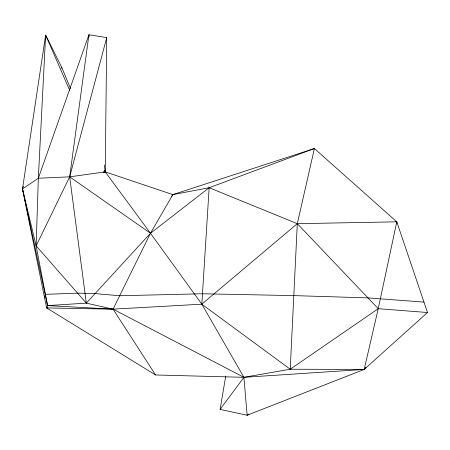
<?xml version="1.0" encoding="UTF-8"?>
<svg xmlns="http://www.w3.org/2000/svg" width="450" height="450" viewBox="0 0 450 450"><rect width="100%" height="100%" fill="white"/><g stroke="black" fill="none" stroke-linecap="round" stroke-linejoin="round"><path stroke-width="0.67" d="M365.906 367.234L364.185 369.444L247.134 415.243L243.911 377.319L201.819 304.183L150.48 233.252L105.244 171.883L106.729 37.598L88.926 34.757L38.34 178.222L36.129 245.852L47.565 305.601L46.631 307.929L155.576 374.968L243.911 377.319L364.185 369.444L427.5 312.514L396.787 221.828L314.398 148.528L172.856 194.619L105.244 171.883L103.151 172.08M70.504 88.476L61.616 67.14L45.63 35.066L22.5 188.916L47.565 305.601L86.327 303.126L113.057 309.156L243.911 377.319L290.233 369.231L297.309 223.678L314.398 148.528L209.16 187.723L172.856 194.619L171.647 196.329M396.945 223.222L396.787 221.828L297.309 223.678L201.819 304.183L113.057 309.156L46.631 307.929L22.5 188.916L38.34 178.222L45.63 35.066L69.699 90.309M427.5 312.514L378.236 308.7L297.309 223.678L209.16 187.723L201.819 304.183L290.233 369.231L364.185 369.444L378.236 308.7L396.787 221.828L395.46 221.383M209.16 187.723L150.48 233.252L86.327 303.126L69.671 176.839L88.926 34.757L89.173 36.844M225.731 376.149L220.106 409.399L247.134 415.243L248.912 414.124M44.556 297.692L45.405 294.328L77.574 293.141L95.079 293.591L119.666 295.751L202.477 293.771L293.811 295.605L367.954 297.894L423.973 302.091M86.327 303.126L36.129 245.852L69.671 176.839L106.729 37.598M23.361 186.244L22.5 188.916L36.129 245.852M61.189 68.479L61.616 67.14M155.576 374.968L113.057 309.156L150.48 233.252L172.856 194.619M220.86 408.234L220.106 409.399L243.911 377.319M290.233 369.231L378.236 308.7M46.631 307.929L47.79 307.198M103.877 172.164L105.244 171.883L104.417 164.919M38.34 178.222L69.671 176.839L105.244 171.883L104.704 170.589L105.244 171.883M47.565 305.601L113.057 309.156M69.671 176.839L150.48 233.252"/></g></svg>
